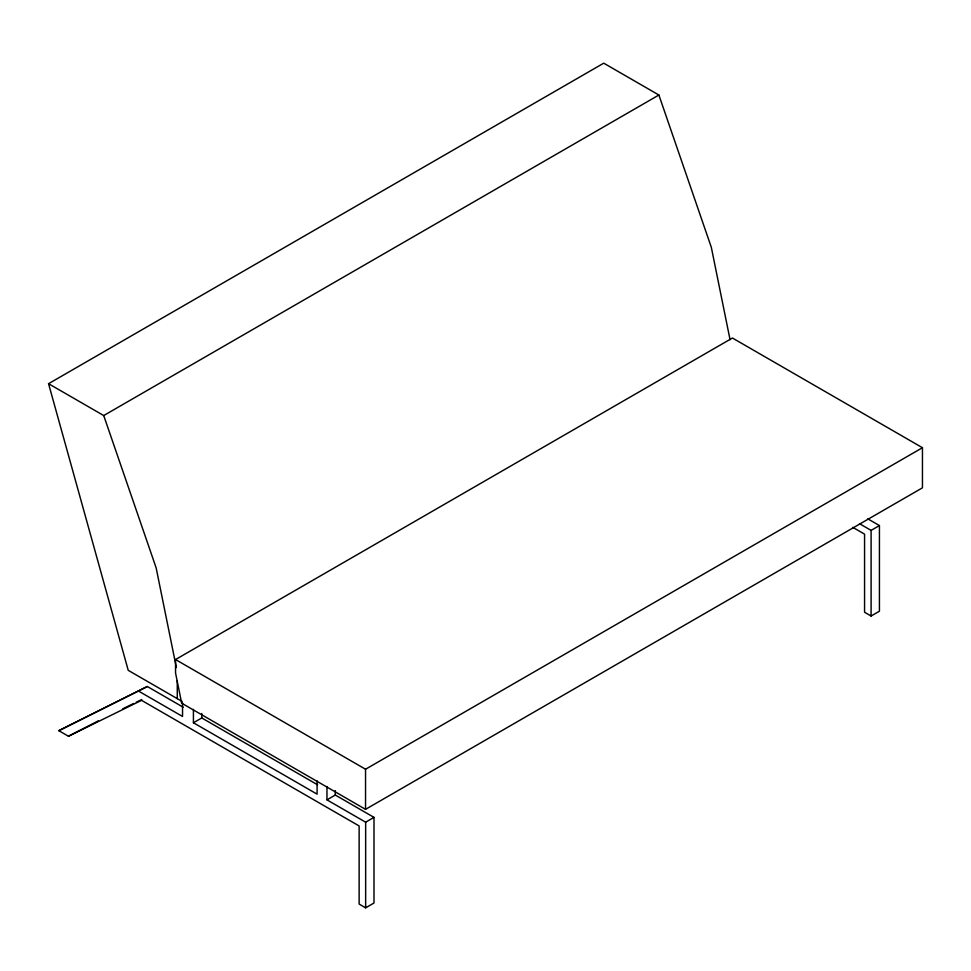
<?xml version="1.0" encoding="UTF-8"?>
<svg xmlns="http://www.w3.org/2000/svg" width="971" height="971" viewBox="0 0 971 971"><rect width="100%" height="100%" fill="white"/><g stroke="black" fill="none" stroke-linecap="round" stroke-linejoin="round"><path stroke-width="1.46" d="M182.172 701.475L128.233 670.342L48.55 383.703L603.731 63.176L658.884 95.024L711.318 247.314L730.058 339.716M48.55 383.703L103.715 415.552L658.884 95.024M175.545 659.54L732.437 338.017L922.45 447.716L922.45 487.818L365.545 809.341L181.674 703.186L175.545 672.964L175.545 659.54L365.545 769.238L922.45 447.716M326.96 786.534L326.96 799.849L335.298 795.043L373.993 817.376L373.993 903.018L365.654 907.824L359.136 904.062L359.136 825.957L141.548 700.334L68.443 736.236L58.83 730.69L147.325 686.509L183.191 707.216M58.83 730.69L147.325 686.509M68.443 736.236L98.435 720.785M193.423 709.34L193.423 722.752L201.762 717.945L317.614 784.823M326.96 799.849L365.654 822.194L373.993 817.376M859.493 523.672L871.096 530.384L879.435 525.566L879.435 611.208L871.096 616.015L864.566 612.252L864.566 534.147L852.781 527.338M122.807 708.818L133.634 703.502M136.341 702.179L141.754 699.521M867.831 518.866L879.435 525.566M138.987 691.328L182.536 716.464L182.536 703.053M193.423 722.752L317.092 794.144L317.092 780.83M103.715 415.552L156.137 567.841L176.37 667.575M871.096 530.384L871.096 616.015M365.545 769.238L365.545 809.341M365.654 822.194L365.654 907.824M335.298 790.6L335.298 795.043M201.762 713.467L201.762 717.945M177.268 680.865L177.268 698.647"/></g></svg>
